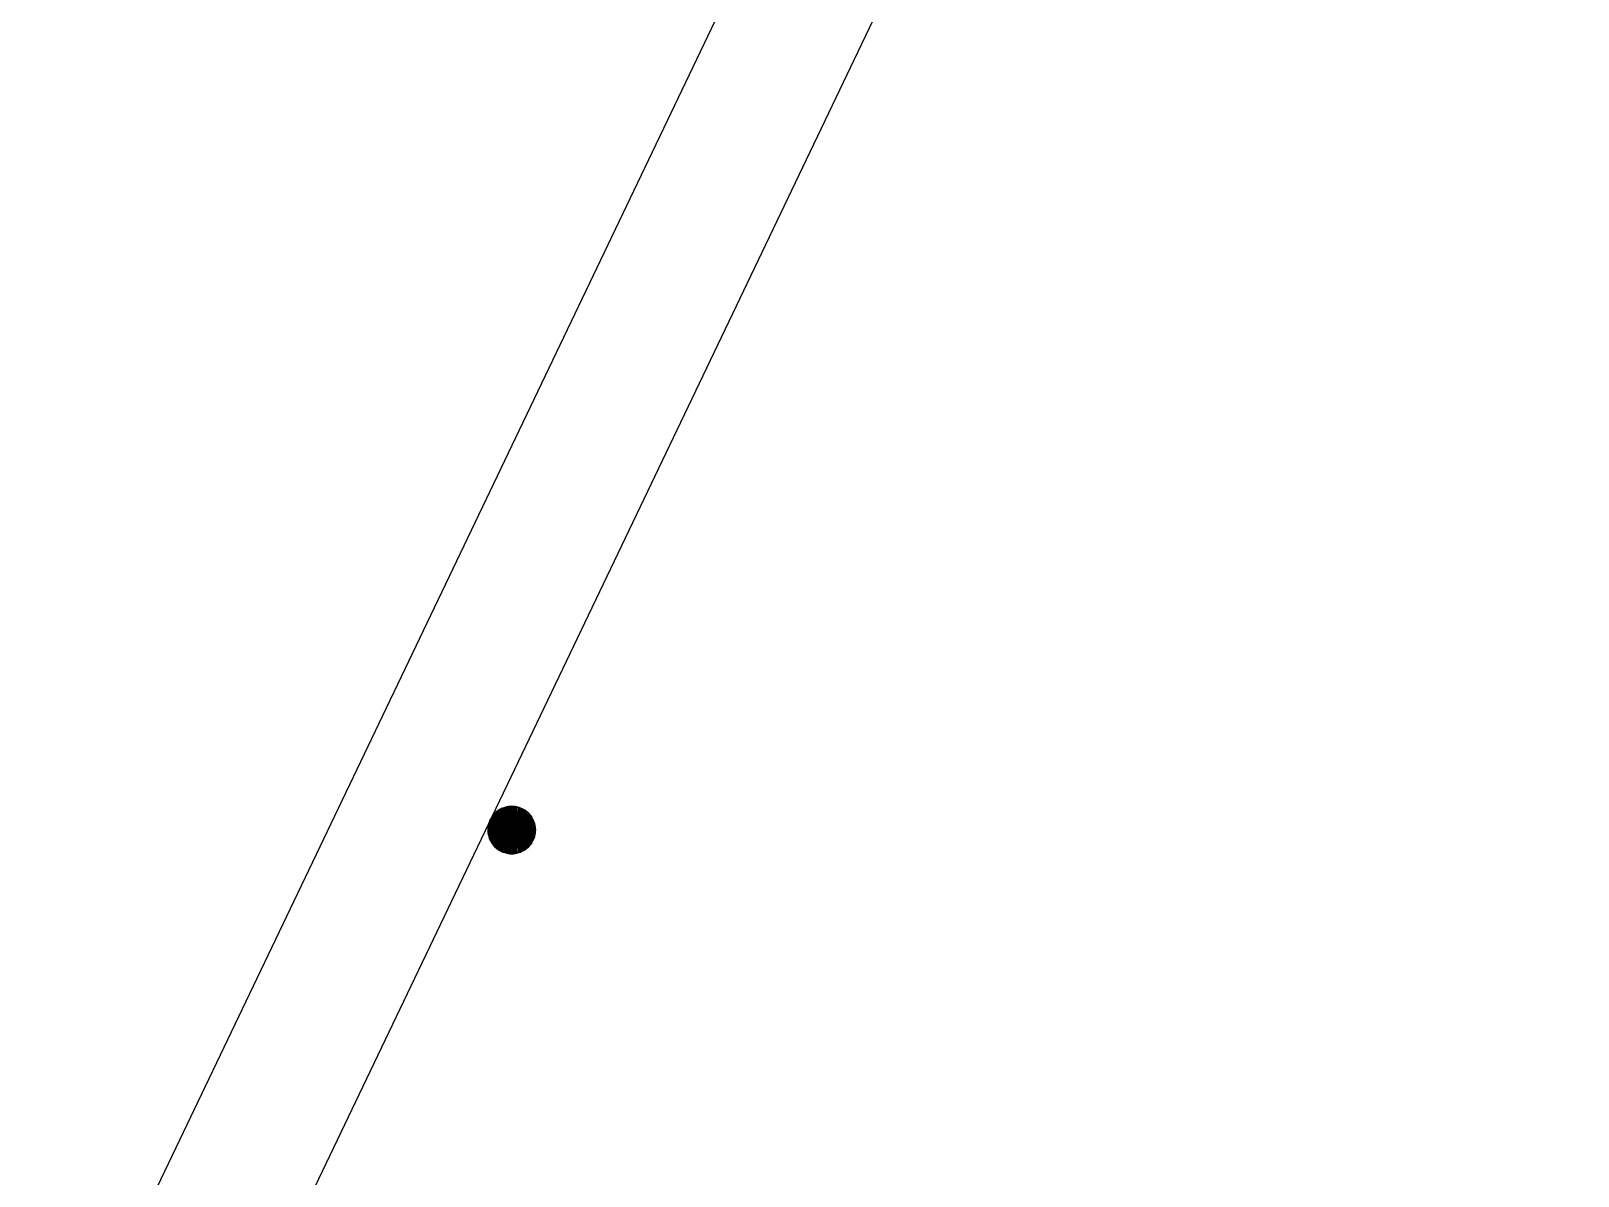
# Model space of a CAD drawing. Extents: x -1989 to 1557, y -2316 to 1157.
# Drawn here: x 1066.8 to 1230.1, y 189.9 to 310.7 of the extents above; entities that cross this region are included whole.
import ezdxf

# ---------------------------------------------------------------- set-up
doc = ezdxf.new("R2010")
doc.units = 0
doc.layers.get('0').update_dxf_attribs({"color": 13, "linetype": 'CONTINUOUS'})
doc.layers.add('COLUMN', color=5, linetype='CONTINUOUS')
doc.layers.add('SITE', color=250, linetype='CONTINUOUS')

# ---------------------------------------------------------------- blocks, each defined once
blk = doc.blocks.new('GROUP_1')
at = {"color": 7}
for p, q in [((1256.08, 2543.62), (1256.31, 2544.06)), ((1256.08, 2543.62, 190), (1256.31, 2544.06)), ((1256.08, 2543.62, 190), (1256.31, 2544.06, 190)), ((1256.32, 2544.08), (1256.22, 2543.92)), ((1256.31, 2544.06), (1256.62, 2544.44)), ((1256.31, 2544.06, 190), (1256.62, 2544.44)), ((1256.31, 2544.06, 190), (1256.62, 2544.44, 190)), ((1256.31, 2544.06), (1256.31, 2544.06, 190)), ((1256.43, 2544.23), (1256.32, 2544.08)), ((1256.56, 2544.37), (1256.43, 2544.23)), ((1256.69, 2544.5), (1256.56, 2544.37)), ((1256.62, 2544.44), (1257, 2544.75)), ((1256.62, 2544.44, 190), (1257, 2544.75)), ((1256.62, 2544.44, 190), (1257, 2544.75, 190)), ((1256.62, 2544.44), (1256.62, 2544.44, 190)), ((1256.83, 2544.62), (1256.69, 2544.5)), ((1256.98, 2544.73), (1256.83, 2544.62)), ((1257.14, 2544.83), (1256.98, 2544.73)), ((1257, 2544.75), (1257.43, 2544.98)), ((1257, 2544.75, 190), (1257.43, 2544.98)), ((1257, 2544.75, 190), (1257.43, 2544.98, 190)), ((1257, 2544.75), (1257, 2544.75, 190)), ((1257.3, 2544.92), (1257.14, 2544.83)), ((1257.47, 2544.99), (1257.3, 2544.92)), ((1257.43, 2544.98), (1258.39, 2545.17)), ((1257.43, 2544.98, 190), (1258.39, 2545.17)), ((1257.43, 2544.98, 190), (1258.39, 2545.17, 190)), ((1257.43, 2544.98), (1257.43, 2544.98, 190)), ((1257.65, 2545.06), (1257.47, 2544.99)), ((1257.83, 2545.11), (1257.65, 2545.06)), ((1258.02, 2545.14), (1257.83, 2545.11)), ((1258.2, 2545.16), (1258.02, 2545.14)), ((1258.39, 2545.17), (1258.2, 2545.16)), ((1258.57, 2545.16), (1258.39, 2545.17)), ((1258.39, 2545.17), (1259.34, 2544.98)), ((1258.39, 2545.17), (1258.39, 2545.17, 190)), ((1258.39, 2545.17, 190), (1259.34, 2544.98)), ((1258.39, 2545.17, 190), (1259.34, 2544.98, 190)), ((1258.76, 2545.14), (1258.57, 2545.16)), ((1258.94, 2545.11), (1258.76, 2545.14)), ((1259.13, 2545.06), (1258.94, 2545.11)), ((1259.3, 2544.99), (1259.13, 2545.06)), ((1259.47, 2544.92), (1259.3, 2544.99)), ((1259.34, 2544.98), (1259.78, 2544.75)), ((1259.34, 2544.98), (1259.34, 2544.98, 190)), ((1259.34, 2544.98, 190), (1259.78, 2544.75)), ((1259.34, 2544.98, 190), (1259.78, 2544.75, 190)), ((1259.64, 2544.83), (1259.47, 2544.92)), ((1259.8, 2544.73), (1259.64, 2544.83)), ((1259.78, 2544.75), (1260.16, 2544.44)), ((1259.78, 2544.75), (1259.78, 2544.75, 190)), ((1259.78, 2544.75, 190), (1260.16, 2544.44)), ((1259.78, 2544.75, 190), (1260.16, 2544.44, 190)), ((1259.95, 2544.62), (1259.8, 2544.73)), ((1260.09, 2544.5), (1259.95, 2544.62)), ((1260.22, 2544.37), (1260.09, 2544.5)), ((1260.16, 2544.44), (1260.47, 2544.06)), ((1260.16, 2544.44), (1260.16, 2544.44, 190)), ((1260.16, 2544.44, 190), (1260.47, 2544.06)), ((1260.16, 2544.44, 190), (1260.47, 2544.06, 190)), ((1260.34, 2544.23), (1260.22, 2544.37)), ((1260.45, 2544.08), (1260.34, 2544.23)), ((1260.55, 2543.92), (1260.45, 2544.08)), ((1260.47, 2544.06), (1260.7, 2543.62)), ((1260.47, 2544.06), (1260.47, 2544.06, 190)), ((1260.47, 2544.06, 190), (1260.7, 2543.62)), ((1260.47, 2544.06, 190), (1260.7, 2543.62, 190)), ((1255.89, 2542.67), (1256.08, 2543.62)), ((1255.89, 2542.67, 190), (1256.08, 2543.62)), ((1255.89, 2542.67, 190), (1256.08, 2543.62, 190)), ((1255.9, 2542.85), (1255.89, 2542.67)), ((1255.89, 2542.67), (1255.9, 2542.48)), ((1256.08, 2541.71), (1255.89, 2542.67)), ((1256.08, 2541.71, 190), (1255.89, 2542.67)), ((1255.89, 2542.67), (1255.89, 2542.67, 190)), ((1256.08, 2541.71, 190), (1255.89, 2542.67, 190)), ((1255.92, 2543.04), (1255.9, 2542.85)), ((1255.9, 2542.48), (1255.92, 2542.3)), ((1255.95, 2543.22), (1255.92, 2543.04)), ((1256, 2543.4), (1255.95, 2543.22)), ((1256.06, 2543.58), (1256, 2543.4)), ((1256.14, 2543.75), (1256.06, 2543.58)), ((1256.08, 2543.62), (1256.08, 2543.62, 190)), ((1256.22, 2543.92), (1256.14, 2543.75)), ((1260.64, 2543.75), (1260.55, 2543.92)), ((1260.72, 2543.58), (1260.64, 2543.75)), ((1260.7, 2543.62), (1260.89, 2542.67)), ((1260.7, 2543.62), (1260.7, 2543.62, 190)), ((1260.7, 2543.62, 190), (1260.89, 2542.67)), ((1260.7, 2543.62, 190), (1260.89, 2542.67, 190)), ((1260.89, 2542.67), (1260.7, 2541.71)), ((1260.89, 2542.67, 190), (1260.7, 2541.71)), ((1260.89, 2542.67, 190), (1260.7, 2541.71, 190)), ((1260.78, 2543.4), (1260.72, 2543.58)), ((1260.83, 2543.22), (1260.78, 2543.4)), ((1260.86, 2543.04), (1260.83, 2543.22)), ((1260.88, 2542.85), (1260.86, 2543.04)), ((1260.86, 2542.3), (1260.88, 2542.48)), ((1260.89, 2542.67), (1260.88, 2542.85)), ((1260.88, 2542.48), (1260.89, 2542.67)), ((1260.89, 2542.67), (1260.89, 2542.67, 190)), ((1255.92, 2542.3), (1255.95, 2542.11)), ((1255.95, 2542.11), (1256, 2541.93)), ((1256, 2541.93), (1256.06, 2541.75)), ((1256.06, 2541.75), (1256.14, 2541.58)), ((1256.31, 2541.28), (1256.08, 2541.71)), ((1256.31, 2541.28, 190), (1256.08, 2541.71)), ((1256.08, 2541.71), (1256.08, 2541.71, 190)), ((1256.31, 2541.28, 190), (1256.08, 2541.71, 190)), ((1256.14, 2541.58), (1256.22, 2541.42)), ((1256.22, 2541.42), (1256.32, 2541.26)), ((1256.62, 2540.9), (1256.31, 2541.28)), ((1256.62, 2540.9, 190), (1256.31, 2541.28)), ((1256.31, 2541.28), (1256.31, 2541.28, 190)), ((1256.62, 2540.9, 190), (1256.31, 2541.28, 190)), ((1256.32, 2541.26), (1256.43, 2541.11)), ((1256.43, 2541.11), (1256.56, 2540.97)), ((1256.56, 2540.97), (1256.69, 2540.84)), ((1257, 2540.59), (1256.62, 2540.9)), ((1256.62, 2540.9), (1256.62, 2540.9, 190)), ((1257, 2540.59, 190), (1256.62, 2540.9)), ((1257, 2540.59, 190), (1256.62, 2540.9, 190)), ((1256.69, 2540.84), (1256.83, 2540.71)), ((1260.16, 2540.9), (1259.78, 2540.59)), ((1260.16, 2540.9, 190), (1259.78, 2540.59)), ((1260.16, 2540.9, 190), (1259.78, 2540.59, 190)), ((1259.95, 2540.71), (1260.09, 2540.84)), ((1260.09, 2540.84), (1260.22, 2540.97)), ((1260.47, 2541.28), (1260.16, 2540.9)), ((1260.47, 2541.28, 190), (1260.16, 2540.9)), ((1260.47, 2541.28, 190), (1260.16, 2540.9, 190)), ((1260.16, 2540.9), (1260.16, 2540.9, 190)), ((1260.22, 2540.97), (1260.34, 2541.11)), ((1260.34, 2541.11), (1260.45, 2541.26)), ((1260.45, 2541.26), (1260.55, 2541.42)), ((1260.7, 2541.71), (1260.47, 2541.28)), ((1260.7, 2541.71, 190), (1260.47, 2541.28)), ((1260.7, 2541.71, 190), (1260.47, 2541.28, 190)), ((1260.47, 2541.28), (1260.47, 2541.28, 190)), ((1260.55, 2541.42), (1260.64, 2541.58)), ((1260.64, 2541.58), (1260.72, 2541.75)), ((1260.7, 2541.71), (1260.7, 2541.71, 190)), ((1260.72, 2541.75), (1260.78, 2541.93)), ((1260.78, 2541.93), (1260.83, 2542.11)), ((1260.83, 2542.11), (1260.86, 2542.3)), ((1256.83, 2540.71), (1256.98, 2540.6)), ((1256.98, 2540.6), (1257.14, 2540.5)), ((1257.43, 2540.36), (1257, 2540.59)), ((1257.43, 2540.36, 190), (1257, 2540.59)), ((1257, 2540.59), (1257, 2540.59, 190)), ((1257.43, 2540.36, 190), (1257, 2540.59, 190)), ((1257.14, 2540.5), (1257.3, 2540.42)), ((1257.3, 2540.42), (1257.47, 2540.34)), ((1258.39, 2540.17), (1257.43, 2540.36)), ((1258.39, 2540.17, 190), (1257.43, 2540.36)), ((1257.43, 2540.36), (1257.43, 2540.36, 190)), ((1258.39, 2540.17, 190), (1257.43, 2540.36, 190)), ((1257.47, 2540.34), (1257.65, 2540.28)), ((1257.65, 2540.28), (1257.83, 2540.23)), ((1257.83, 2540.23), (1258.02, 2540.2)), ((1258.02, 2540.2), (1258.2, 2540.17)), ((1258.2, 2540.17), (1258.39, 2540.17)), ((1259.34, 2540.36), (1258.39, 2540.17)), ((1259.34, 2540.36, 190), (1258.39, 2540.17)), ((1259.34, 2540.36, 190), (1258.39, 2540.17, 190)), ((1258.39, 2540.17), (1258.57, 2540.17)), ((1258.39, 2540.17), (1258.39, 2540.17, 190)), ((1258.57, 2540.17), (1258.76, 2540.2)), ((1258.76, 2540.2), (1258.94, 2540.23)), ((1258.94, 2540.23), (1259.13, 2540.28)), ((1259.13, 2540.28), (1259.3, 2540.34)), ((1259.3, 2540.34), (1259.47, 2540.42)), ((1259.78, 2540.59), (1259.34, 2540.36)), ((1259.78, 2540.59, 190), (1259.34, 2540.36)), ((1259.78, 2540.59, 190), (1259.34, 2540.36, 190)), ((1259.34, 2540.36), (1259.34, 2540.36, 190)), ((1259.47, 2540.42), (1259.64, 2540.5)), ((1259.64, 2540.5), (1259.8, 2540.6)), ((1259.78, 2540.59), (1259.78, 2540.59, 190)), ((1259.8, 2540.6), (1259.95, 2540.71))]:
    blk.add_line(p, q, dxfattribs=at)
at = {"layer": 'COLUMN', "color": 7}
blk.add_polyline3d([(1260.89, 2542.67, 0), (1260.81, 2543.29, 0), (1260.58, 2543.87, 0), (1260.21, 2544.38, 0), (1259.73, 2544.78, 0), (1259.16, 2545.05, 0), (1258.55, 2545.16, 0), (1257.92, 2545.12, 0), (1257.32, 2544.93, 0), (1256.79, 2544.59, 0), (1256.37, 2544.14, 0), (1256.06, 2543.59, 0), (1255.91, 2542.98, 0), (1255.91, 2542.35, 0), (1256.06, 2541.75, 0), (1256.37, 2541.2, 0), (1256.79, 2540.74, 0), (1257.32, 2540.41, 0), (1257.92, 2540.21, 0), (1258.55, 2540.17, 0), (1259.16, 2540.29, 0), (1259.73, 2540.56, 0), (1260.21, 2540.96, 0), (1260.58, 2541.46, 0), (1260.81, 2542.05, 0), (1260.89, 2542.67, 0)], close=True, dxfattribs=at)
at = {"layer": 'SITE', "color": 7}
for points in [[(1683.97, 3473.09, 0), (36.01, 27.35, 0)], [(1697.51, 3466.62, 0), (49.55, 20.88, 0)]]:
    blk.add_polyline3d(points, dxfattribs=at)
at = {"layer": 'COLUMN', "color": 7}
mesh = blk.add_polyface(dxfattribs=at)
corners = [(1255.9, 2542.48), (1255.9, 2542.85), (1255.89, 2542.67), (1255.92, 2542.3), (1255.92, 2543.04), (1255.95, 2542.11), (1255.95, 2543.22), (1256, 2541.93), (1256, 2543.4), (1256.06, 2541.75), (1256.06, 2543.58), (1256.14, 2541.58), (1256.14, 2543.75), (1256.22, 2541.42), (1256.22, 2543.92), (1256.32, 2541.26), (1256.32, 2544.08), (1256.43, 2541.11), (1256.43, 2544.23), (1256.56, 2540.97), (1256.56, 2544.37), (1256.69, 2540.84), (1256.69, 2544.5), (1256.83, 2540.71), (1256.83, 2544.62), (1256.98, 2540.6), (1256.98, 2544.73), (1257.14, 2540.5), (1257.14, 2544.83), (1257.3, 2540.42), (1257.3, 2544.92), (1257.47, 2540.34), (1257.47, 2544.99), (1257.65, 2540.28), (1257.65, 2545.06), (1257.83, 2540.23), (1257.83, 2545.11), (1258.02, 2540.2), (1258.02, 2545.14), (1258.2, 2540.17), (1258.2, 2545.16), (1258.39, 2540.17), (1258.39, 2545.17), (1258.57, 2540.17), (1258.57, 2545.16), (1258.76, 2540.2), (1258.76, 2545.14), (1258.94, 2540.23), (1258.94, 2545.11), (1259.13, 2540.28), (1259.13, 2545.06), (1259.3, 2540.34), (1259.3, 2544.99), (1259.47, 2540.42), (1259.47, 2544.92), (1259.64, 2540.5), (1259.64, 2544.83), (1259.8, 2540.6), (1259.8, 2544.73), (1259.95, 2540.71), (1259.95, 2544.62), (1260.09, 2540.84), (1260.09, 2544.5), (1260.22, 2540.97), (1260.22, 2544.37), (1260.34, 2541.11), (1260.34, 2544.23), (1260.45, 2541.26), (1260.45, 2544.08), (1260.55, 2541.42), (1260.55, 2543.92), (1260.64, 2541.58), (1260.64, 2543.75), (1260.72, 2541.75), (1260.72, 2543.58), (1260.78, 2541.93), (1260.78, 2543.4), (1260.83, 2542.11), (1260.83, 2543.22), (1260.86, 2542.3), (1260.86, 2543.04), (1260.88, 2542.48), (1260.88, 2542.85), (1260.89, 2542.67)]
mesh.append_faces([[corners[k] for k in face] for face in [(0, 1, 2), (82, 81, 83)]], dxfattribs={"vtx0": -1, "color": 7})
mesh.append_faces([[corners[k] for k in face] for face in [(1, 3, 4), (4, 5, 6), (6, 7, 8), (8, 9, 10), (10, 11, 12), (12, 13, 14), (14, 15, 16), (16, 17, 18), (18, 19, 20), (20, 21, 22), (22, 23, 24), (24, 25, 26), (26, 27, 28), (28, 29, 30), (30, 31, 32), (32, 33, 34), (34, 35, 36), (36, 37, 38), (38, 39, 40), (40, 41, 42), (42, 43, 44), (44, 45, 46), (46, 47, 48), (48, 49, 50), (50, 51, 52), (52, 53, 54), (54, 55, 56), (56, 57, 58), (58, 59, 60), (60, 61, 62), (62, 63, 64), (64, 65, 66), (66, 67, 68), (68, 69, 70), (70, 71, 72), (72, 73, 74), (74, 75, 76), (76, 77, 78), (78, 79, 80), (80, 81, 82)]], dxfattribs={"vtx0": -1, "vtx1": -1, "color": 7})
mesh.append_faces([[corners[k] for k in face] for face in [(1, 0, 3), (4, 3, 5), (6, 5, 7), (8, 7, 9), (10, 9, 11), (12, 11, 13), (14, 13, 15), (16, 15, 17), (18, 17, 19), (20, 19, 21), (22, 21, 23), (24, 23, 25), (26, 25, 27), (28, 27, 29), (30, 29, 31), (32, 31, 33), (34, 33, 35), (36, 35, 37), (38, 37, 39), (40, 39, 41), (42, 41, 43), (44, 43, 45), (46, 45, 47), (48, 47, 49), (50, 49, 51), (52, 51, 53), (54, 53, 55), (56, 55, 57), (58, 57, 59), (60, 59, 61), (62, 61, 63), (64, 63, 65), (66, 65, 67), (68, 67, 69), (70, 69, 71), (72, 71, 73), (74, 73, 75), (76, 75, 77), (78, 77, 79), (80, 79, 81)]], dxfattribs={"vtx0": -1, "vtx2": -1, "color": 7})
mesh = blk.add_polyface(dxfattribs=at)
corners = [(1256.08, 2543.62), (1256.08, 2541.71), (1255.89, 2542.67), (1256.31, 2544.06), (1256.31, 2541.28), (1256.62, 2544.44), (1256.62, 2540.9), (1257, 2544.75), (1257, 2540.59), (1257.43, 2544.98), (1257.43, 2540.36), (1258.39, 2545.17), (1258.39, 2540.17), (1259.34, 2544.98), (1259.34, 2540.36), (1259.78, 2544.75), (1259.78, 2540.59), (1260.16, 2544.44), (1260.16, 2540.9), (1260.47, 2544.06), (1260.47, 2541.28), (1260.7, 2543.62), (1260.7, 2541.71), (1260.89, 2542.67)]
mesh.append_faces([[corners[k] for k in face] for face in [(0, 1, 2), (22, 21, 23)]], dxfattribs={"vtx0": -1, "color": 7})
mesh.append_faces([[corners[k] for k in face] for face in [(1, 3, 4), (4, 5, 6), (6, 7, 8), (8, 9, 10), (10, 11, 12), (12, 13, 14), (14, 15, 16), (16, 17, 18), (18, 19, 20), (20, 21, 22)]], dxfattribs={"vtx0": -1, "vtx1": -1, "color": 7})
mesh.append_faces([[corners[k] for k in face] for face in [(1, 0, 3), (4, 3, 5), (6, 5, 7), (8, 7, 9), (10, 9, 11), (12, 11, 13), (14, 13, 15), (16, 15, 17), (18, 17, 19), (20, 19, 21)]], dxfattribs={"vtx0": -1, "vtx2": -1, "color": 7})
mesh = blk.add_polyface(dxfattribs=at)
corners = [(1256.08, 2541.71, 190), (1256.08, 2543.62, 190), (1255.89, 2542.67, 190), (1256.31, 2541.28, 190), (1256.31, 2544.06, 190), (1256.62, 2540.9, 190), (1256.62, 2544.44, 190), (1257, 2540.59, 190), (1257, 2544.75, 190), (1257.43, 2540.36, 190), (1257.43, 2544.98, 190), (1258.39, 2540.17, 190), (1258.39, 2545.17, 190), (1259.34, 2540.36, 190), (1259.34, 2544.98, 190), (1259.78, 2540.59, 190), (1259.78, 2544.75, 190), (1260.16, 2540.9, 190), (1260.16, 2544.44, 190), (1260.47, 2541.28, 190), (1260.47, 2544.06, 190), (1260.7, 2541.71, 190), (1260.7, 2543.62, 190), (1260.89, 2542.67, 190)]
mesh.append_faces([[corners[k] for k in face] for face in [(0, 1, 2), (22, 21, 23)]], dxfattribs={"vtx0": -1, "color": 7})
mesh.append_faces([[corners[k] for k in face] for face in [(1, 3, 4), (4, 5, 6), (6, 7, 8), (8, 9, 10), (10, 11, 12), (12, 13, 14), (14, 15, 16), (16, 17, 18), (18, 19, 20), (20, 21, 22)]], dxfattribs={"vtx0": -1, "vtx1": -1, "color": 7})
mesh.append_faces([[corners[k] for k in face] for face in [(1, 0, 3), (4, 3, 5), (6, 5, 7), (8, 7, 9), (10, 9, 11), (12, 11, 13), (14, 13, 15), (16, 15, 17), (18, 17, 19), (20, 19, 21)]], dxfattribs={"vtx0": -1, "vtx2": -1, "color": 7})
mesh = blk.add_polyface(dxfattribs=at)
corners = [(1256.31, 2544.06), (1256.08, 2543.62), (1256.08, 2543.62, 190)]
mesh.append_faces([[corners[k] for k in face] for face in [(0, 1, 2)]], dxfattribs={"color": 7})
mesh = blk.add_polyface(dxfattribs=at)
corners = [(1256.31, 2544.06), (1256.08, 2543.62, 190), (1256.31, 2544.06, 190)]
mesh.append_faces([[corners[k] for k in face] for face in [(0, 1, 2)]], dxfattribs={"color": 7})
mesh = blk.add_polyface(dxfattribs=at)
corners = [(1256.62, 2544.44), (1256.31, 2544.06), (1256.31, 2544.06, 190)]
mesh.append_faces([[corners[k] for k in face] for face in [(0, 1, 2)]], dxfattribs={"color": 7})
mesh = blk.add_polyface(dxfattribs=at)
corners = [(1256.62, 2544.44), (1256.31, 2544.06, 190), (1256.62, 2544.44, 190)]
mesh.append_faces([[corners[k] for k in face] for face in [(0, 1, 2)]], dxfattribs={"color": 7})
mesh = blk.add_polyface(dxfattribs=at)
corners = [(1256.62, 2544.44, 190), (1257, 2544.75), (1256.62, 2544.44)]
mesh.append_faces([[corners[k] for k in face] for face in [(0, 1, 2)]], dxfattribs={"color": 7})
mesh = blk.add_polyface(dxfattribs=at)
corners = [(1257, 2544.75, 190), (1257, 2544.75), (1256.62, 2544.44, 190)]
mesh.append_faces([[corners[k] for k in face] for face in [(0, 1, 2)]], dxfattribs={"color": 7})
mesh = blk.add_polyface(dxfattribs=at)
corners = [(1257, 2544.75, 190), (1257.43, 2544.98), (1257, 2544.75)]
mesh.append_faces([[corners[k] for k in face] for face in [(0, 1, 2)]], dxfattribs={"color": 7})
mesh = blk.add_polyface(dxfattribs=at)
corners = [(1257.43, 2544.98, 190), (1257.43, 2544.98), (1257, 2544.75, 190)]
mesh.append_faces([[corners[k] for k in face] for face in [(0, 1, 2)]], dxfattribs={"color": 7})
mesh = blk.add_polyface(dxfattribs=at)
corners = [(1257.43, 2544.98, 190), (1258.39, 2545.17), (1257.43, 2544.98)]
mesh.append_faces([[corners[k] for k in face] for face in [(0, 1, 2)]], dxfattribs={"color": 7})
mesh = blk.add_polyface(dxfattribs=at)
corners = [(1258.39, 2545.17, 190), (1258.39, 2545.17), (1257.43, 2544.98, 190)]
mesh.append_faces([[corners[k] for k in face] for face in [(0, 1, 2)]], dxfattribs={"color": 7})
mesh = blk.add_polyface(dxfattribs=at)
corners = [(1258.39, 2545.17, 190), (1259.34, 2544.98), (1258.39, 2545.17)]
mesh.append_faces([[corners[k] for k in face] for face in [(0, 1, 2)]], dxfattribs={"color": 7})
mesh = blk.add_polyface(dxfattribs=at)
corners = [(1259.34, 2544.98, 190), (1259.34, 2544.98), (1258.39, 2545.17, 190)]
mesh.append_faces([[corners[k] for k in face] for face in [(0, 1, 2)]], dxfattribs={"color": 7})
mesh = blk.add_polyface(dxfattribs=at)
corners = [(1259.34, 2544.98, 190), (1259.78, 2544.75), (1259.34, 2544.98)]
mesh.append_faces([[corners[k] for k in face] for face in [(0, 1, 2)]], dxfattribs={"color": 7})
mesh = blk.add_polyface(dxfattribs=at)
corners = [(1259.78, 2544.75, 190), (1259.78, 2544.75), (1259.34, 2544.98, 190)]
mesh.append_faces([[corners[k] for k in face] for face in [(0, 1, 2)]], dxfattribs={"color": 7})
mesh = blk.add_polyface(dxfattribs=at)
corners = [(1259.78, 2544.75, 190), (1260.16, 2544.44), (1259.78, 2544.75)]
mesh.append_faces([[corners[k] for k in face] for face in [(0, 1, 2)]], dxfattribs={"color": 7})
mesh = blk.add_polyface(dxfattribs=at)
corners = [(1260.16, 2544.44, 190), (1260.16, 2544.44), (1259.78, 2544.75, 190)]
mesh.append_faces([[corners[k] for k in face] for face in [(0, 1, 2)]], dxfattribs={"color": 7})
mesh = blk.add_polyface(dxfattribs=at)
corners = [(1260.16, 2544.44, 190), (1260.47, 2544.06), (1260.16, 2544.44)]
mesh.append_faces([[corners[k] for k in face] for face in [(0, 1, 2)]], dxfattribs={"color": 7})
mesh = blk.add_polyface(dxfattribs=at)
corners = [(1260.16, 2544.44, 190), (1260.47, 2544.06, 190), (1260.47, 2544.06)]
mesh.append_faces([[corners[k] for k in face] for face in [(0, 1, 2)]], dxfattribs={"color": 7})
mesh = blk.add_polyface(dxfattribs=at)
corners = [(1260.47, 2544.06, 190), (1260.7, 2543.62), (1260.47, 2544.06)]
mesh.append_faces([[corners[k] for k in face] for face in [(0, 1, 2)]], dxfattribs={"color": 7})
mesh = blk.add_polyface(dxfattribs=at)
corners = [(1260.47, 2544.06, 190), (1260.7, 2543.62, 190), (1260.7, 2543.62)]
mesh.append_faces([[corners[k] for k in face] for face in [(0, 1, 2)]], dxfattribs={"color": 7})
mesh = blk.add_polyface(dxfattribs=at)
corners = [(1256.08, 2543.62), (1255.89, 2542.67), (1255.89, 2542.67, 190)]
mesh.append_faces([[corners[k] for k in face] for face in [(0, 1, 2)]], dxfattribs={"color": 7})
mesh = blk.add_polyface(dxfattribs=at)
corners = [(1256.08, 2543.62), (1255.89, 2542.67, 190), (1256.08, 2543.62, 190)]
mesh.append_faces([[corners[k] for k in face] for face in [(0, 1, 2)]], dxfattribs={"color": 7})
mesh = blk.add_polyface(dxfattribs=at)
corners = [(1255.89, 2542.67), (1256.08, 2541.71), (1256.08, 2541.71, 190)]
mesh.append_faces([[corners[k] for k in face] for face in [(0, 1, 2)]], dxfattribs={"color": 7})
mesh = blk.add_polyface(dxfattribs=at)
corners = [(1255.89, 2542.67), (1256.08, 2541.71, 190), (1255.89, 2542.67, 190)]
mesh.append_faces([[corners[k] for k in face] for face in [(0, 1, 2)]], dxfattribs={"color": 7})
mesh = blk.add_polyface(dxfattribs=at)
corners = [(1260.7, 2543.62, 190), (1260.89, 2542.67), (1260.7, 2543.62)]
mesh.append_faces([[corners[k] for k in face] for face in [(0, 1, 2)]], dxfattribs={"color": 7})
mesh = blk.add_polyface(dxfattribs=at)
corners = [(1260.7, 2543.62, 190), (1260.89, 2542.67, 190), (1260.89, 2542.67)]
mesh.append_faces([[corners[k] for k in face] for face in [(0, 1, 2)]], dxfattribs={"color": 7})
mesh = blk.add_polyface(dxfattribs=at)
corners = [(1260.89, 2542.67, 190), (1260.7, 2541.71), (1260.89, 2542.67)]
mesh.append_faces([[corners[k] for k in face] for face in [(0, 1, 2)]], dxfattribs={"color": 7})
mesh = blk.add_polyface(dxfattribs=at)
corners = [(1260.89, 2542.67, 190), (1260.7, 2541.71, 190), (1260.7, 2541.71)]
mesh.append_faces([[corners[k] for k in face] for face in [(0, 1, 2)]], dxfattribs={"color": 7})
mesh = blk.add_polyface(dxfattribs=at)
corners = [(1256.08, 2541.71), (1256.31, 2541.28), (1256.31, 2541.28, 190)]
mesh.append_faces([[corners[k] for k in face] for face in [(0, 1, 2)]], dxfattribs={"color": 7})
mesh = blk.add_polyface(dxfattribs=at)
corners = [(1256.08, 2541.71), (1256.31, 2541.28, 190), (1256.08, 2541.71, 190)]
mesh.append_faces([[corners[k] for k in face] for face in [(0, 1, 2)]], dxfattribs={"color": 7})
mesh = blk.add_polyface(dxfattribs=at)
corners = [(1256.31, 2541.28), (1256.62, 2540.9), (1256.62, 2540.9, 190)]
mesh.append_faces([[corners[k] for k in face] for face in [(0, 1, 2)]], dxfattribs={"color": 7})
mesh = blk.add_polyface(dxfattribs=at)
corners = [(1256.31, 2541.28), (1256.62, 2540.9, 190), (1256.31, 2541.28, 190)]
mesh.append_faces([[corners[k] for k in face] for face in [(0, 1, 2)]], dxfattribs={"color": 7})
mesh = blk.add_polyface(dxfattribs=at)
corners = [(1257, 2540.59, 190), (1256.62, 2540.9), (1257, 2540.59)]
mesh.append_faces([[corners[k] for k in face] for face in [(0, 1, 2)]], dxfattribs={"color": 7})
mesh = blk.add_polyface(dxfattribs=at)
corners = [(1256.62, 2540.9, 190), (1256.62, 2540.9), (1257, 2540.59, 190)]
mesh.append_faces([[corners[k] for k in face] for face in [(0, 1, 2)]], dxfattribs={"color": 7})
mesh = blk.add_polyface(dxfattribs=at)
corners = [(1260.16, 2540.9, 190), (1259.78, 2540.59), (1260.16, 2540.9)]
mesh.append_faces([[corners[k] for k in face] for face in [(0, 1, 2)]], dxfattribs={"color": 7})
mesh = blk.add_polyface(dxfattribs=at)
corners = [(1259.78, 2540.59, 190), (1259.78, 2540.59), (1260.16, 2540.9, 190)]
mesh.append_faces([[corners[k] for k in face] for face in [(0, 1, 2)]], dxfattribs={"color": 7})
mesh = blk.add_polyface(dxfattribs=at)
corners = [(1260.47, 2541.28, 190), (1260.16, 2540.9), (1260.47, 2541.28)]
mesh.append_faces([[corners[k] for k in face] for face in [(0, 1, 2)]], dxfattribs={"color": 7})
mesh = blk.add_polyface(dxfattribs=at)
corners = [(1260.47, 2541.28, 190), (1260.16, 2540.9, 190), (1260.16, 2540.9)]
mesh.append_faces([[corners[k] for k in face] for face in [(0, 1, 2)]], dxfattribs={"color": 7})
mesh = blk.add_polyface(dxfattribs=at)
corners = [(1260.7, 2541.71, 190), (1260.47, 2541.28), (1260.7, 2541.71)]
mesh.append_faces([[corners[k] for k in face] for face in [(0, 1, 2)]], dxfattribs={"color": 7})
mesh = blk.add_polyface(dxfattribs=at)
corners = [(1260.7, 2541.71, 190), (1260.47, 2541.28, 190), (1260.47, 2541.28)]
mesh.append_faces([[corners[k] for k in face] for face in [(0, 1, 2)]], dxfattribs={"color": 7})
mesh = blk.add_polyface(dxfattribs=at)
corners = [(1257.43, 2540.36, 190), (1257, 2540.59), (1257.43, 2540.36)]
mesh.append_faces([[corners[k] for k in face] for face in [(0, 1, 2)]], dxfattribs={"color": 7})
mesh = blk.add_polyface(dxfattribs=at)
corners = [(1257, 2540.59, 190), (1257, 2540.59), (1257.43, 2540.36, 190)]
mesh.append_faces([[corners[k] for k in face] for face in [(0, 1, 2)]], dxfattribs={"color": 7})
mesh = blk.add_polyface(dxfattribs=at)
corners = [(1258.39, 2540.17, 190), (1257.43, 2540.36), (1258.39, 2540.17)]
mesh.append_faces([[corners[k] for k in face] for face in [(0, 1, 2)]], dxfattribs={"color": 7})
mesh = blk.add_polyface(dxfattribs=at)
corners = [(1257.43, 2540.36, 190), (1257.43, 2540.36), (1258.39, 2540.17, 190)]
mesh.append_faces([[corners[k] for k in face] for face in [(0, 1, 2)]], dxfattribs={"color": 7})
mesh = blk.add_polyface(dxfattribs=at)
corners = [(1259.34, 2540.36, 190), (1258.39, 2540.17), (1259.34, 2540.36)]
mesh.append_faces([[corners[k] for k in face] for face in [(0, 1, 2)]], dxfattribs={"color": 7})
mesh = blk.add_polyface(dxfattribs=at)
corners = [(1258.39, 2540.17, 190), (1258.39, 2540.17), (1259.34, 2540.36, 190)]
mesh.append_faces([[corners[k] for k in face] for face in [(0, 1, 2)]], dxfattribs={"color": 7})
mesh = blk.add_polyface(dxfattribs=at)
corners = [(1259.78, 2540.59, 190), (1259.34, 2540.36), (1259.78, 2540.59)]
mesh.append_faces([[corners[k] for k in face] for face in [(0, 1, 2)]], dxfattribs={"color": 7})
mesh = blk.add_polyface(dxfattribs=at)
corners = [(1259.34, 2540.36, 190), (1259.34, 2540.36), (1259.78, 2540.59, 190)]
mesh.append_faces([[corners[k] for k in face] for face in [(0, 1, 2)]], dxfattribs={"color": 7})

msp = doc.modelspace()

# ---------------------------------------------------------------- block references
at = {"color": 7}
msp.add_blockref('GROUP_1', (-140.87, -2316.29), dxfattribs=at)

doc.saveas('drawing.dxf')
